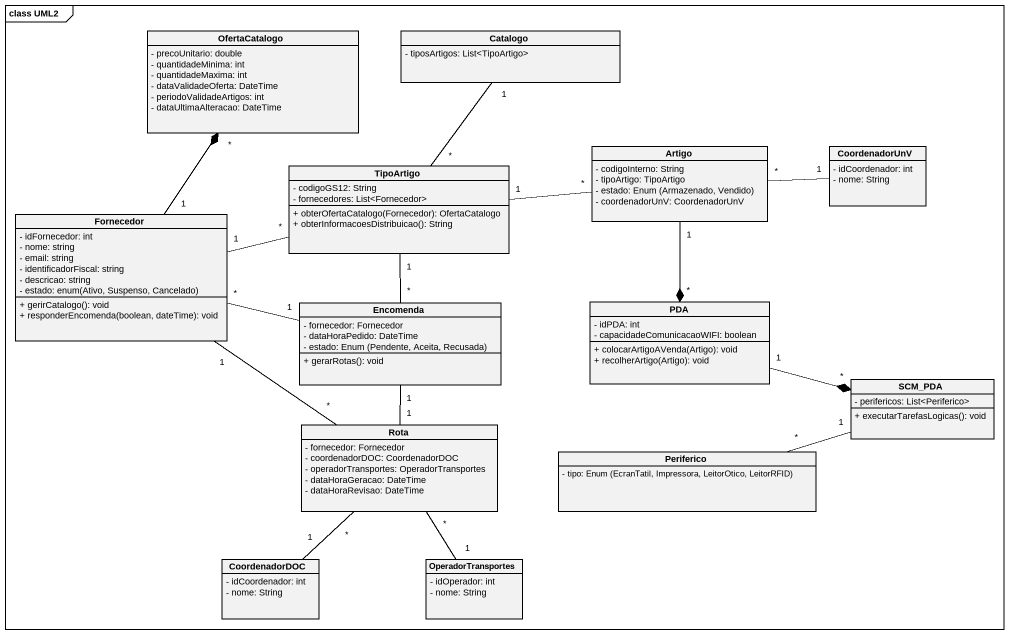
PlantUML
@startuml
mainframe class UML2
hide circle
hide empty members
skinparam classAttributeIconSize 0
class OfertaCatalogo {
  - precoUnitario: double
  - quantidadeMinima: int
  - quantidadeMaxima: int
  - dataValidadeOferta: DateTime
  - periodoValidadeArtigos: int
  - dataUltimaAlteracao: DateTime
}
class Catalogo {
  - tiposArtigos: List<TipoArtigo>
}
class TipoArtigo {
  - codigoGS12: String
  - fornecedores: List<Fornecedor>
  + obterOfertaCatalogo(Fornecedor): OfertaCatalogo
  + obterInformacoesDistribuicao(): String
}
class Artigo {
  - codigoInterno: String
  - tipoArtigo: TipoArtigo
  {field} - estado: Enum (Armazenado, Vendido)
  - coordenadorUnV: CoordenadorUnV
}
class CoordenadorUnV {
  - idCoordenador: int
  - nome: String
}
class Fornecedor {
  - idFornecedor: int
  - nome: string
  - email: string
  - identificadorFiscal: string
  - descricao: string
  {field} - estado: enum(Ativo, Suspenso, Cancelado)
  + gerirCatalogo(): void
  + responderEncomenda(boolean, dateTime): void
}
class Encomenda {
  - fornecedor: Fornecedor
  - dataHoraPedido: DateTime
  {field} - estado: Enum (Pendente, Aceita, Recusada)
  + gerarRotas(): void
}
class PDA {
  - idPDA: int
  - capacidadeComunicacaoWIFI: boolean
  + colocarArtigoAVenda(Artigo): void
  + recolherArtigo(Artigo): void
}
class SCM_PDA {
  - perifericos: List<Periferico>
  + executarTarefasLogicas(): void
}
class Rota {
  - fornecedor: Fornecedor
  - coordenadorDOC: CoordenadorDOC
  - operadorTransportes: OperadorTransportes
  - dataHoraGeracao: DateTime
  - dataHoraRevisao: DateTime
}
class Periferico {
  {field} - tipo: Enum (EcranTatil, Impressora, LeitorOtico, LeitorRFID)
}
class CoordenadorDOC {
  - idCoordenador: int
  - nome: String
}
class OperadorTransportes {
  - idOperador: int
  - nome: String
}
Catalogo "1" -- "*" TipoArtigo
TipoArtigo "1" -- "*" Encomenda
Artigo "*" -left- "1" TipoArtigo
Artigo "*" -right- "1" CoordenadorUnV
Artigo "1" --* "*" PDA
Fornecedor "1" -up-* "*" OfertaCatalogo
Fornecedor "1" -right- "*" TipoArtigo
Fornecedor "*" -right- "1" Encomenda
Encomenda "1" -- "1" Rota
PDA "1" -right-* "*" SCM_PDA
SCM_PDA "1" -left- "*" Periferico
Rota "*" -up- "1" Fornecedor
Rota "*" -- "1" CoordenadorDOC
Rota "*" -- "1" OperadorTransportes
@enduml
